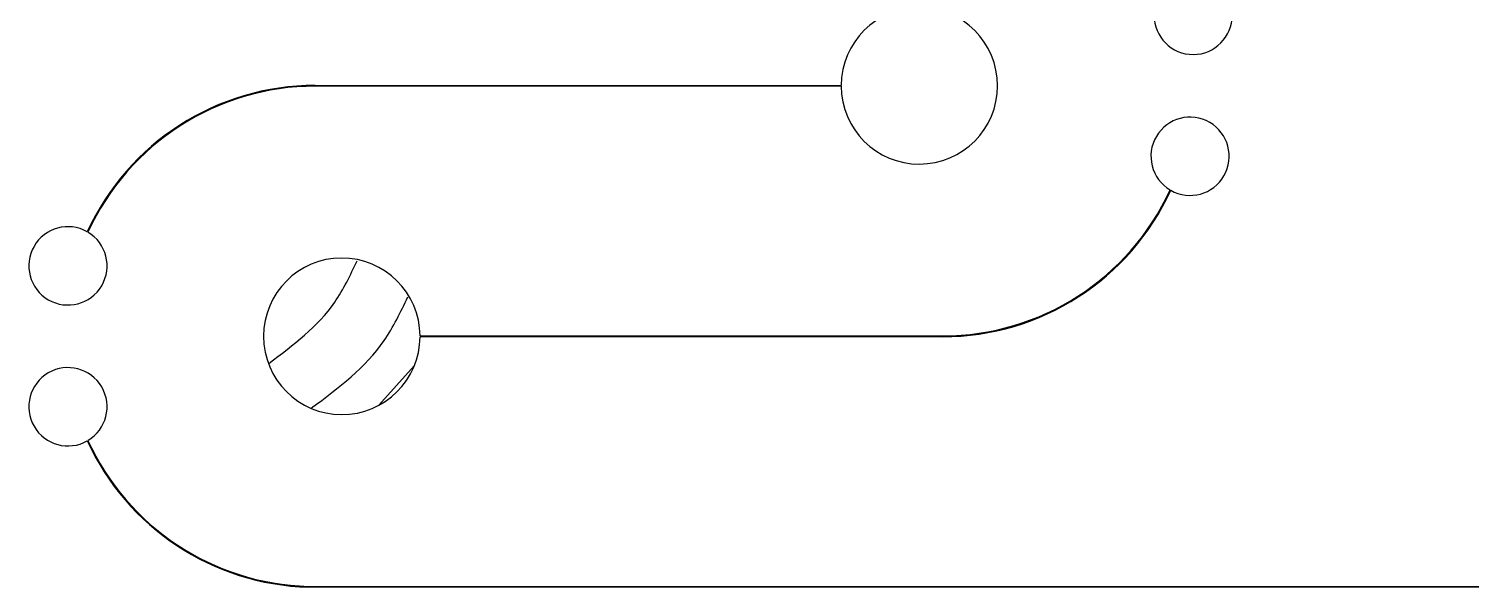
# Model space of a CAD drawing. Header units: millimetres. Extents: x -1 to 1576, y 30 to 633.
# Drawn here: x 99.36 to 117.8, y 270.83 to 277.96 of the extents above; entities that cross this region are included whole.
import ezdxf

# ---------------------------------------------------------------- set-up
doc = ezdxf.new("R2010")
doc.units = ezdxf.units.MM

msp = doc.modelspace()

# ---------------------------------------------------------------- linework, layer by layer
at = {"color": 7, "linetype": 'Continuous', "lineweight": 25}
for p, q in [((103.017, 277.238), (109.741, 277.238)), ((109.741, 277.228), (103.017, 277.228)), ((104.041, 277.228), (104.041, 277.238)), ((104.841, 277.228), (104.841, 277.238)), ((105.341, 277.228), (105.341, 277.238)), ((105.641, 277.238), (105.641, 277.228)), ((104.357, 274.038), (111.041, 274.038)), ((111.041, 274.028), (104.357, 274.028)), ((104.284, 273.658), (103.832, 273.153)), ((102.928, 270.839), (125.441, 270.839)), ((125.441, 270.829), (102.928, 270.829))]:
    msp.add_line(p, q, dxfattribs=at)
for centre, radius, start, end in [((110.741, 277.233), 1, 180.2864, 179.714), ((114.241, 278.133), 0.5, 180, 360), ((103.017, 274.033), 3.205, 90.0002, 155.3911), ((103.017, 274.033), 3.195, 90.0002, 155.4086), ((114.202, 276.333), 0.5, 240.4, 239.2487), ((111.041, 277.233), 3.195, 270.0002, 335.4017), ((111.041, 277.233), 3.205, 270.0002, 335.3842), ((99.856, 274.933), 0.5, 60.4208, 59.27), ((103.357, 274.033), 1, 0.2867, 359.7138), ((99.856, 273.133), 0.5, 300.7523, 299.6009), ((103.017, 274.033), 3.205, 204.6144, 268.4153), ((103.017, 274.033), 3.195, 204.597, 268.4128)]:
    msp.add_arc(centre, radius, start, end, dxfattribs=at)
for points, knots in [([(102.423, 273.687), (102.737, 273.922), (103.215, 274.28), (103.466, 274.815), (103.553, 274.999)], [0, 0, 0, 0, 0.655493, 1, 1, 1, 1]), ([(102.971, 273.118), (103.316, 273.377), (103.836, 273.765), (104.109, 274.343), (104.2, 274.537)], [0, 0, 0, 0, 0.665396, 1, 1, 1, 1])]:
    msp.add_open_spline(points, degree=3, knots=knots, dxfattribs=at)

doc.saveas('drawing.dxf')
